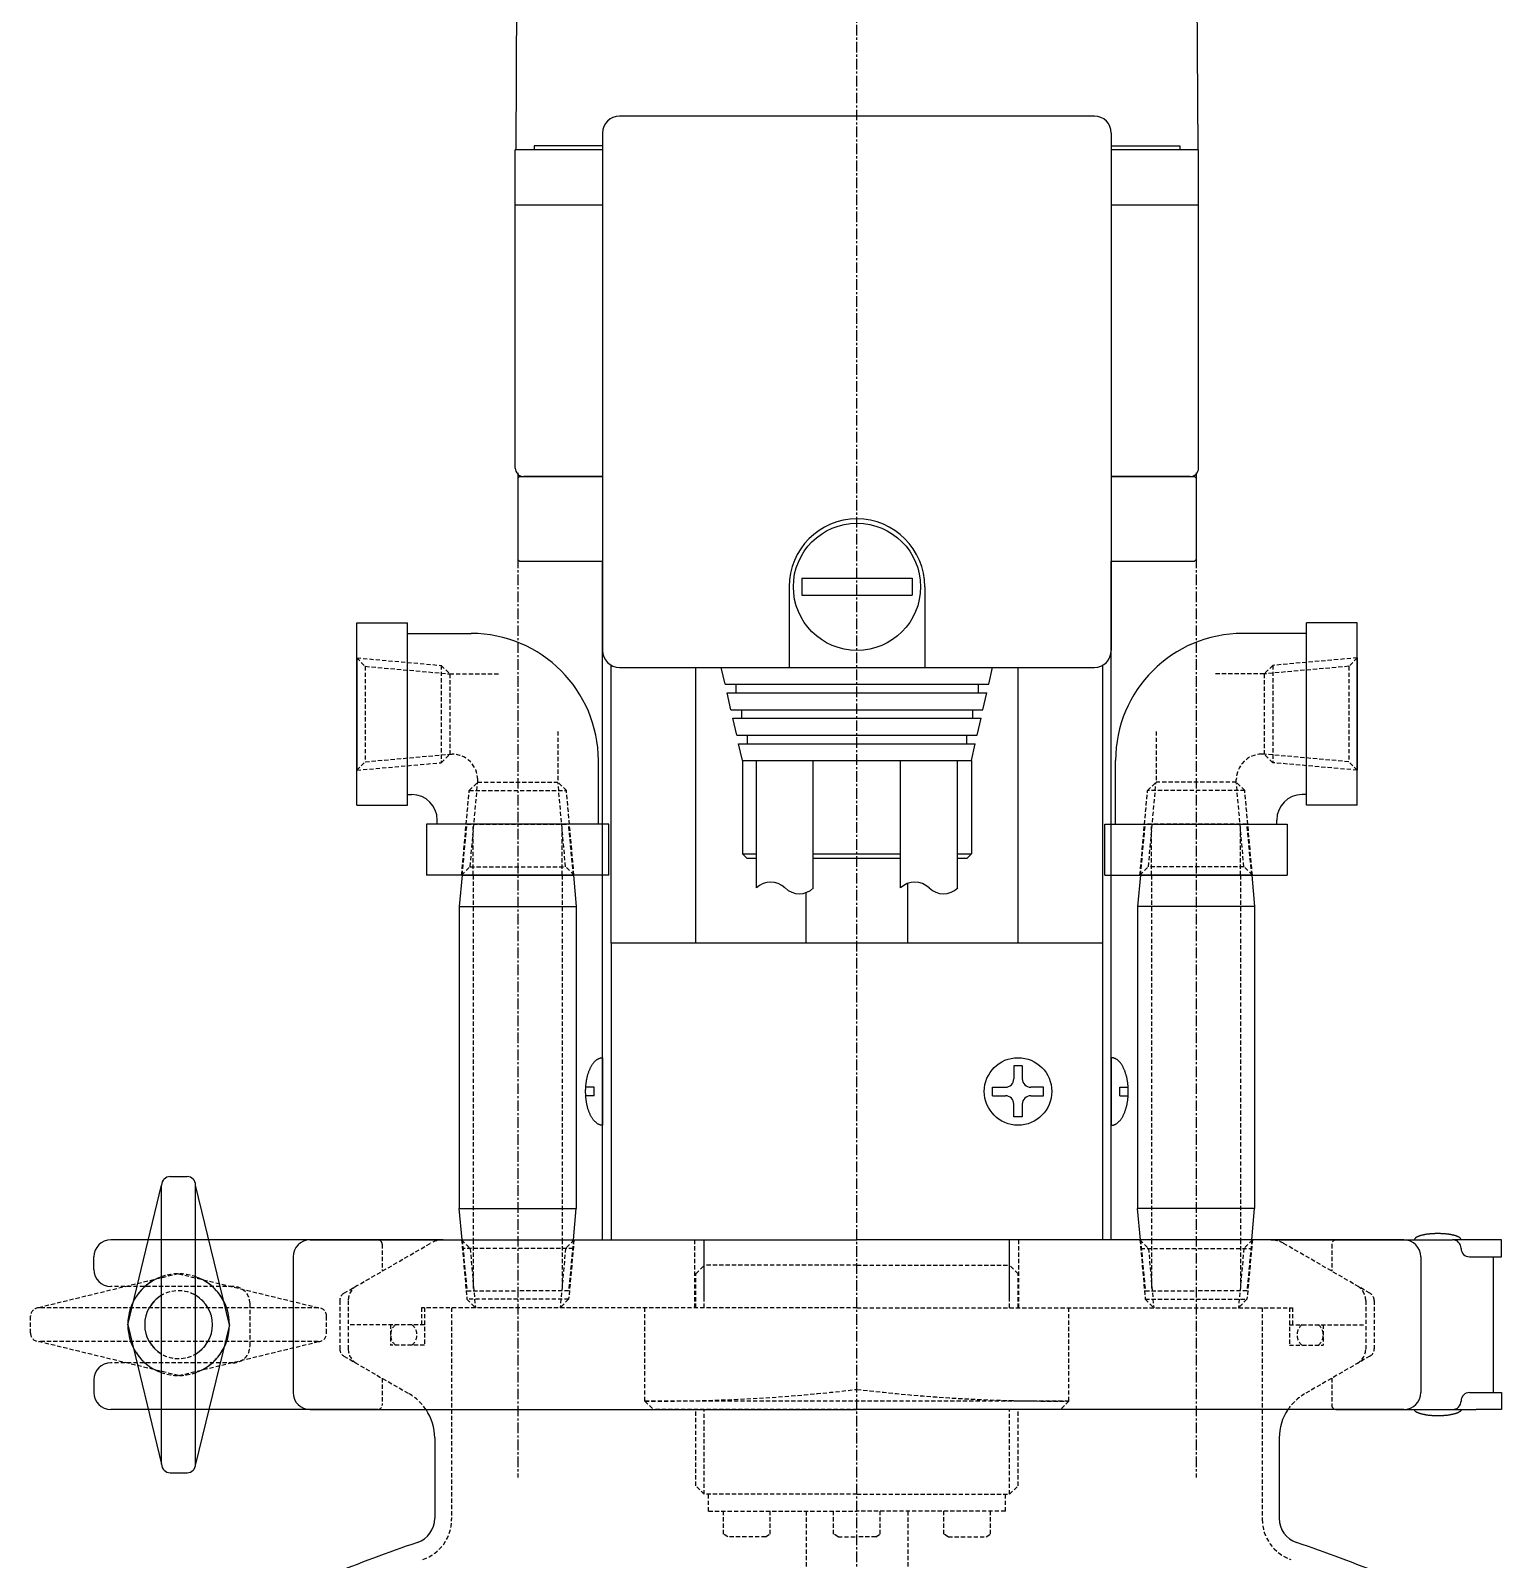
# Model space of a CAD drawing. Extents: x 248 to 1051, y -44 to 964.
# Drawn here: x 669 to 842.5, y 400.8 to 581.1 of the extents above; entities that cross this region are included whole.
import ezdxf

# ---------------------------------------------------------------- set-up
doc = ezdxf.new("R2010")
doc.units = 0
doc.linetypes.add('CENTER', pattern=[2, 1.25, -0.25, 0.25, -0.25])
doc.linetypes.add('DASHED', pattern=[0.75, 0.5, -0.25])
doc.layers.get('0').update_dxf_attribs({"linetype": 'CONTINUOUS'})
doc.layers.add('CENTER', color=1, linetype='CENTER')

msp = doc.modelspace()

# ---------------------------------------------------------------- linework, layer by layer
at = {"color": 7, "linetype": 'CONTINUOUS'}
for p, q in [((726.3, 567.02), (726.7, 638.52)), ((806.3, 638.52), (806.7, 567.02)), ((794.5, 571.02), (738.5, 571.02)), ((736.5, 569.02), (736.5, 508.02)), ((796.5, 569.02), (796.5, 508.02)), ((726.2, 529.52), (726.2, 567.02)), ((736.5, 567.02), (726.2, 567.02)), ((736.5, 567.52), (728.42, 567.52)), ((728.42, 567.52), (728.42, 567.02)), ((796.5, 567.52), (804.58, 567.52)), ((806.8, 567.02), (796.5, 567.02)), ((804.58, 567.52), (804.58, 567.02)), ((806.8, 529.52), (806.8, 567.02)), ((736.5, 560.52), (726.2, 560.52)), ((806.8, 560.52), (796.5, 560.52)), ((726.5, 528.32), (726.7, 528.52)), ((726.5, 528.32), (726.5, 518.72)), ((726.7, 528.52), (736.5, 528.52)), ((736.5, 528.52), (727.2, 528.52)), ((796.5, 528.52), (806.3, 528.52)), ((805.8, 528.52), (796.5, 528.52)), ((806.3, 528.52), (806.5, 528.32)), ((806.5, 528.32), (806.5, 518.72)), ((726.5, 518.72), (726.7, 518.52)), ((726.7, 518.52), (736.5, 518.52)), ((736.5, 438.52), (736.5, 518.52)), ((796.5, 438.52), (796.5, 518.52)), ((796.5, 518.52), (806.3, 518.52)), ((806.5, 518.72), (806.3, 518.52)), ((760, 516.52), (773, 516.52)), ((760, 516.52), (760, 514.52)), ((773, 516.52), (773, 514.52)), ((758.5, 515.52), (758.5, 506.02)), ((760, 514.52), (773, 514.52)), ((774.5, 515.52), (774.5, 506.02)), ((707.5, 511.27), (713.5, 511.27)), ((707.5, 489.77), (707.5, 511.27)), ((713.5, 489.77), (713.5, 511.27)), ((819.5, 489.77), (819.5, 511.27)), ((825.5, 511.27), (819.5, 511.27)), ((825.5, 489.77), (825.5, 511.27)), ((713.5, 510.02), (721, 510.02)), ((819.5, 510.02), (812, 510.02)), ((707.5, 507.14), (707.5, 493.89)), ((825.5, 507.14), (825.5, 493.89)), ((737.5, 473.52), (737.5, 506.28)), ((738.5, 506.02), (794.5, 506.02)), ((747.5, 473.52), (747.5, 506.02)), ((750.96, 504.02), (750.5, 506.02)), ((782.05, 504.02), (782.5, 506.02)), ((785.5, 473.52), (785.5, 506.02)), ((795.5, 473.52), (795.5, 506.28)), ((750.96, 504.02), (782.05, 504.02)), ((751.18, 503.02), (781.82, 503.02)), ((751.64, 501.02), (751.18, 503.02)), ((752.21, 504.02), (752.21, 503.02)), ((780.79, 504.02), (780.79, 503.02)), ((781.36, 501.02), (781.82, 503.02)), ((751.64, 501.02), (781.36, 501.02)), ((751.86, 500.02), (781.14, 500.02)), ((752.32, 498.02), (751.86, 500.02)), ((752.89, 501.02), (752.89, 500.02)), ((780.11, 501.02), (780.11, 500.02)), ((780.68, 498.02), (781.14, 500.02)), ((752.32, 498.02), (780.68, 498.02)), ((753.57, 498.02), (753.57, 497.02)), ((779.43, 498.02), (779.43, 497.02)), ((752.55, 497.02), (780.46, 497.02)), ((753, 495.02), (752.55, 497.02)), ((780, 495.02), (780.46, 497.02)), ((736, 487.52), (736, 495.02)), ((753, 495.02), (780, 495.02)), ((753, 495.02), (753, 484.02)), ((754.65, 480.02), (754.65, 495.02)), ((761.35, 479.99), (761.35, 495.02)), ((771.65, 480.02), (771.65, 495.02)), ((778.35, 479.99), (778.35, 495.02)), ((780, 495.02), (780, 484.02)), ((797, 487.52), (797, 495.02)), ((713.5, 491.02), (714, 491.02)), ((819.5, 491.02), (819, 491.02)), ((707.5, 489.77), (713.5, 489.77)), ((825.5, 489.77), (819.5, 489.77)), ((737.25, 487.52), (715.75, 487.52)), ((715.75, 487.52), (715.75, 481.52)), ((717, 487.52), (717, 488.02)), ((737.25, 481.52), (737.25, 487.52)), ((795.75, 487.52), (817.25, 487.52)), ((795.75, 481.52), (795.75, 487.52)), ((816, 487.52), (816, 488.02)), ((817.25, 487.52), (817.25, 481.52)), ((753.5, 483.52), (753, 484.02)), ((753, 484.02), (754.65, 484.02)), ((753.5, 483.52), (754.65, 483.52)), ((761.35, 484.02), (771.65, 484.02)), ((761.35, 483.52), (771.65, 483.52)), ((778.35, 484.02), (780, 484.02)), ((778.35, 483.52), (779.5, 483.52)), ((780, 484.02), (779.5, 483.52)), ((737.25, 481.52), (715.75, 481.52)), ((719.94, 481.52), (719.6, 477.82)), ((719.88, 481.52), (733.13, 481.52)), ((719.94, 481.52), (733.06, 481.52)), ((733.06, 481.52), (733.4, 477.82)), ((795.75, 481.52), (817.25, 481.52)), ((799.94, 481.52), (799.6, 477.82)), ((813.13, 481.52), (799.88, 481.52)), ((813.06, 481.52), (799.94, 481.52)), ((813.06, 481.52), (813.4, 477.82)), ((772.5, 473.52), (772.5, 480.55)), ((719.6, 477.82), (733.4, 477.82)), ((719.6, 477.82), (719.6, 442.22)), ((733.4, 477.82), (733.4, 442.22)), ((760.5, 473.52), (760.5, 479.47)), ((813.4, 477.82), (799.6, 477.82)), ((799.6, 477.82), (799.6, 442.22)), ((813.4, 477.82), (813.4, 442.22)), ((737.5, 473.52), (737.5, 438.52)), ((795.5, 473.52), (737.5, 473.52)), ((795.5, 438.52), (795.5, 473.52)), ((736.5, 460), (736.5, 452.03)), ((796.5, 460), (796.5, 452.03)), ((786, 459.02), (785, 459.02)), ((785, 459.02), (785, 457.52)), ((786, 459.02), (786, 457.52)), ((735.5, 456.52), (734.52, 456.52)), ((735.5, 455.52), (735.5, 456.52)), ((782.5, 455.52), (782.5, 456.52)), ((782.5, 456.52), (784, 456.52)), ((788.5, 456.52), (787, 456.52)), ((788.5, 455.52), (788.5, 456.52)), ((797.5, 456.52), (798.49, 456.52)), ((797.5, 455.52), (797.5, 456.52)), ((735.5, 455.52), (734.52, 455.52)), ((782.5, 455.52), (784, 455.52)), ((785, 453.02), (785, 454.52)), ((786, 454.52), (786, 453.02)), ((787, 455.52), (788.5, 455.52)), ((797.5, 455.52), (798.49, 455.52)), ((786, 453.02), (785, 453.02)), ((685.5, 445.98), (687.5, 445.98)), ((680.5, 428.52), (684.5, 444.98)), ((684.5, 412.06), (684.5, 444.98)), ((688.5, 412.06), (688.5, 444.98)), ((692.5, 428.52), (688.5, 444.98)), ((719.6, 442.22), (733.4, 442.22)), ((719.94, 438.52), (719.6, 442.22)), ((733.06, 438.52), (733.4, 442.22)), ((799.94, 438.52), (799.6, 442.22)), ((813.4, 442.22), (799.6, 442.22)), ((813.06, 438.52), (813.4, 442.22)), ((702, 438.52), (678.5, 438.52)), ((710, 438.52), (702, 438.52)), ((702, 438.52), (766.5, 438.52)), ((717.7, 438.52), (710, 438.52)), ((719.94, 438.52), (733.06, 438.52)), ((831, 438.52), (766.5, 438.52)), ((813.06, 438.52), (799.94, 438.52)), ((815.3, 438.52), (823, 438.52)), ((823, 438.52), (831, 438.52)), ((831, 438.52), (836.75, 438.52)), ((842.51, 438.52), (836.75, 438.52)), ((842.51, 436.52), (842.51, 438.52)), ((676.5, 435.02), (676.5, 436.52)), ((700, 436.52), (700, 420.52)), ((833, 436.52), (833, 420.52)), ((837.75, 437.52), (837.75, 437.52)), ((838.75, 436.52), (841.54, 436.52)), ((841.54, 436.52), (841.54, 420.52)), ((841.54, 436.52), (842.51, 436.52)), ((680.5, 428.52), (684.5, 412.06)), ((692.5, 428.52), (688.5, 412.06)), ((676.5, 422.02), (676.5, 420.52)), ((838.75, 420.52), (841.54, 420.52)), ((841.54, 420.52), (842.51, 420.52)), ((842.51, 420.52), (842.51, 418.52)), ((702, 418.52), (678.5, 418.52)), ((702, 418.52), (766.5, 418.52)), ((710, 418.52), (702, 418.52)), ((710, 418.52), (716.23, 418.52)), ((831, 418.52), (766.5, 418.52)), ((823, 418.52), (816.78, 418.52)), ((823, 418.52), (831, 418.52)), ((831, 418.52), (839.54, 418.52)), ((837.75, 419.52), (837.75, 419.52)), ((842.51, 418.52), (839.54, 418.52)), ((716.7, 415.16), (716.7, 405.69)), ((816.3, 415.16), (816.3, 405.69)), ((685.5, 411.06), (687.5, 411.06))]:
    msp.add_line(p, q, dxfattribs=at)
at = {"color": 3, "linetype": 'DASHED'}
for p, q in [((707.5, 507.14), (717.47, 506.25)), ((707.5, 507.14), (708.5, 506.14)), ((825.5, 507.14), (815.53, 506.25)), ((825.5, 507.14), (824.5, 506.14)), ((708.5, 506.14), (708.5, 494.89)), ((708.5, 506.14), (718.47, 505.25)), ((717.47, 506.25), (718.47, 505.25)), ((717.47, 506.25), (717.47, 494.78)), ((718.47, 505.25), (724.45, 505.25)), ((718.47, 505.25), (718.47, 495.78)), ((814.53, 505.25), (808.55, 505.25)), ((815.53, 506.25), (814.53, 505.25)), ((824.5, 506.14), (814.53, 505.25)), ((814.53, 505.25), (814.53, 495.78)), ((815.53, 506.25), (815.53, 494.78)), ((824.5, 506.14), (824.5, 494.89)), ((731.24, 498.47), (731.24, 492.49)), ((801.77, 498.47), (801.77, 492.49)), ((708.5, 494.89), (718.47, 495.78)), ((717.47, 494.78), (718.47, 495.78)), ((718.47, 495.78), (718.77, 495.78)), ((814.53, 495.78), (814.24, 495.78)), ((824.5, 494.89), (814.53, 495.78)), ((815.53, 494.78), (814.53, 495.78)), ((707.5, 493.89), (708.5, 494.89)), ((707.5, 493.89), (717.47, 494.78)), ((825.5, 493.89), (815.53, 494.78)), ((825.5, 493.89), (824.5, 494.89)), ((720.77, 491.49), (721.77, 492.49)), ((720.88, 482.52), (721.77, 492.49)), ((721.77, 492.49), (721.77, 492.78)), ((721.77, 492.49), (731.24, 492.49)), ((732.13, 482.52), (731.24, 492.49)), ((732.24, 491.49), (731.24, 492.49)), ((800.77, 491.49), (801.77, 492.49)), ((800.88, 482.52), (801.77, 492.49)), ((811.24, 492.49), (801.77, 492.49)), ((811.24, 492.49), (811.24, 492.78)), ((812.13, 482.52), (811.24, 492.49)), ((812.24, 491.49), (811.24, 492.49)), ((719.88, 481.52), (720.77, 491.49)), ((720.77, 491.49), (732.24, 491.49)), ((733.13, 481.52), (732.24, 491.49)), ((799.88, 481.52), (800.77, 491.49)), ((812.24, 491.49), (800.77, 491.49)), ((813.13, 481.52), (812.24, 491.49)), ((719.94, 481.52), (720.5, 487.52)), ((720.5, 487.52), (732.5, 487.52)), ((721.25, 481.52), (721.25, 487.52)), ((731.75, 481.52), (731.75, 487.52)), ((733.06, 481.52), (732.5, 487.52)), ((799.94, 481.52), (800.5, 487.52)), ((812.5, 487.52), (800.5, 487.52)), ((801.25, 481.52), (801.25, 487.52)), ((811.75, 481.52), (811.75, 487.52)), ((813.06, 481.52), (812.5, 487.52)), ((719.88, 481.52), (720.88, 482.52)), ((720.88, 482.52), (732.13, 482.52)), ((721.25, 481.52), (721.25, 438.52)), ((731.75, 481.52), (731.75, 438.52)), ((733.13, 481.52), (732.13, 482.52)), ((799.88, 481.52), (800.88, 482.52)), ((812.13, 482.52), (800.88, 482.52)), ((801.25, 481.52), (801.25, 438.52)), ((811.75, 481.52), (811.75, 438.52)), ((813.13, 481.52), (812.13, 482.52)), ((706, 432.23), (716.2, 438.11)), ((710.5, 438.02), (710.5, 434.83)), ((719.88, 438.52), (720.88, 437.52)), ((719.88, 438.52), (720.5, 431.52)), ((719.94, 438.52), (720.5, 432.52)), ((721.25, 438.52), (721.25, 432.52)), ((731.75, 438.52), (731.75, 432.52)), ((733.13, 438.52), (732.13, 437.52)), ((733.13, 438.52), (732.5, 431.52)), ((733.06, 438.52), (732.5, 432.52)), ((747.4, 430.52), (747.4, 438.52)), ((748.5, 430.52), (748.5, 438.52)), ((748.5, 431.52), (748.5, 438.52)), ((784.5, 431.52), (784.5, 438.52)), ((784.5, 430.52), (784.5, 438.52)), ((785.6, 430.52), (785.6, 438.52)), ((799.88, 438.52), (800.5, 431.52)), ((799.88, 438.52), (800.88, 437.52)), ((799.94, 438.52), (800.5, 432.52)), ((801.25, 438.52), (801.25, 432.52)), ((811.75, 438.52), (811.75, 432.52)), ((813.13, 438.52), (812.13, 437.52)), ((813.06, 438.52), (812.5, 432.52)), ((813.13, 438.52), (812.5, 431.52)), ((827, 432.23), (816.8, 438.11)), ((822.5, 438.02), (822.5, 434.83)), ((733.04, 437.52), (719.96, 437.52)), ((720.88, 437.52), (721.5, 430.52)), ((732.13, 437.52), (731.5, 430.52)), ((799.96, 437.52), (813.04, 437.52)), ((800.88, 437.52), (801.5, 430.52)), ((812.13, 437.52), (811.5, 430.52)), ((686.5, 434.52), (670.04, 430.52)), ((686.5, 434.52), (702.96, 430.52)), ((747.5, 434.52), (748.5, 435.52)), ((747.5, 430.52), (747.5, 434.52)), ((766.5, 435.52), (748.5, 435.52)), ((766.5, 435.52), (784.5, 435.52)), ((785.5, 434.52), (784.5, 435.52)), ((785.5, 430.52), (785.5, 434.52)), ((692.92, 433.02), (678.5, 433.02)), ((694.92, 426.02), (694.92, 431.02)), ((705.5, 431.36), (705.5, 425.67)), ((706.5, 431.36), (706.5, 425.67)), ((720.5, 432.52), (726.5, 432.52)), ((720.5, 431.52), (721.5, 430.52)), ((732.5, 431.52), (720.5, 431.52)), ((732.5, 432.52), (726.5, 432.52)), ((732.5, 431.52), (731.5, 430.52)), ((800.5, 432.52), (806.5, 432.52)), ((800.5, 431.52), (801.5, 430.52)), ((800.5, 431.52), (812.5, 431.52)), ((812.5, 432.52), (806.5, 432.52)), ((812.5, 431.52), (811.5, 430.52)), ((826.5, 431.36), (826.5, 425.67)), ((827.5, 431.36), (827.5, 425.67)), ((669.04, 427.52), (669.04, 429.52)), ((702.96, 430.52), (670.04, 430.52)), ((703.96, 427.52), (703.96, 429.52)), ((715.15, 430.52), (715.15, 428.52)), ((766.5, 430.52), (715.15, 430.52)), ((715.5, 430.52), (715.5, 426.12)), ((718.7, 430.52), (718.7, 405.57)), ((741.5, 419.52), (741.5, 430.52)), ((766.5, 430.52), (817.85, 430.52)), ((791.5, 419.52), (791.5, 430.52)), ((814.3, 430.52), (814.3, 405.57)), ((817.5, 430.52), (817.5, 426.12)), ((817.85, 430.52), (817.85, 428.52)), ((715.5, 428.52), (706.5, 428.52)), ((711.5, 428.52), (711.5, 426.12)), ((817.5, 428.52), (826.5, 428.52)), ((821.5, 428.52), (821.5, 426.12)), ((702.96, 426.52), (670.04, 426.52)), ((686.5, 422.52), (670.04, 426.52)), ((686.5, 422.52), (702.96, 426.52)), ((715.5, 426.12), (711.5, 426.12)), ((817.5, 426.12), (821.5, 426.12)), ((692.92, 424.02), (678.5, 424.02)), ((706, 424.81), (713.7, 420.36)), ((827, 424.81), (819.3, 420.36)), ((710.5, 422.21), (710.5, 419.02)), ((822.5, 422.21), (822.5, 419.02)), ((791.5, 419.52), (741.5, 419.52)), ((741.5, 419.52), (742.5, 418.52)), ((790.5, 418.52), (742.5, 418.52)), ((747.5, 409.52), (747.5, 418.52)), ((748.5, 408.52), (748.5, 418.52)), ((784.5, 408.52), (784.5, 418.52)), ((785.5, 409.52), (785.5, 418.52)), ((791.5, 419.52), (790.5, 418.52)), ((748.5, 408.52), (747.5, 409.52)), ((748.5, 408.52), (747.5, 409.52)), ((784.5, 408.52), (785.5, 409.52)), ((784.5, 408.52), (785.5, 409.52)), ((766.5, 408.52), (748.5, 408.52)), ((749, 406.52), (749, 408.52)), ((766.5, 408.52), (784.5, 408.52)), ((784, 406.52), (784, 408.52)), ((749, 406.52), (766.5, 406.52)), ((750.75, 403.82), (750.75, 406.52)), ((756.25, 403.82), (756.25, 406.52)), ((760.5, 406.52), (760.5, 287.52)), ((763.75, 403.82), (763.75, 406.52)), ((784, 406.52), (766.5, 406.52)), ((769.25, 403.82), (769.25, 406.52)), ((772.5, 406.52), (772.5, 287.52)), ((776.75, 403.82), (776.75, 406.52)), ((782.25, 403.82), (782.25, 406.52)), ((751.27, 403.52), (750.75, 403.82)), ((755.73, 403.52), (756.25, 403.82)), ((764.27, 403.52), (763.75, 403.82)), ((768.73, 403.52), (769.25, 403.82)), ((777.27, 403.52), (776.75, 403.82)), ((781.73, 403.52), (782.25, 403.82)), ((755.73, 403.52), (751.27, 403.52)), ((764.27, 403.52), (766.5, 403.52)), ((768.73, 403.52), (766.5, 403.52)), ((777.27, 403.52), (781.73, 403.52))]:
    msp.add_line(p, q, dxfattribs=at)
at = {"color": 7, "linetype": 'CONTINUOUS'}
for points in [[(736.5, 452.03, 0), (736.45, 452.03, 0), (736.4, 452.04, 0), (736.35, 452.04, 0), (736.3, 452.05, 0), (736.26, 452.06, 0), (736.21, 452.08, 0), (736.16, 452.09, 0), (736.11, 452.11, 0), (736.06, 452.13, 0), (736.01, 452.15, 0), (735.97, 452.18, 0), (735.92, 452.2, 0), (735.87, 452.23, 0), (735.83, 452.27, 0), (735.78, 452.3, 0), (735.74, 452.34, 0), (735.69, 452.38, 0), (735.65, 452.42, 0), (735.6, 452.46, 0), (735.56, 452.5, 0), (735.51, 452.55, 0), (735.47, 452.6, 0), (735.43, 452.65, 0), (735.39, 452.7, 0), (735.35, 452.76, 0), (735.31, 452.82, 0), (735.27, 452.88, 0), (735.23, 452.94, 0), (735.2, 453, 0), (735.16, 453.06, 0), (735.12, 453.13, 0), (735.09, 453.2, 0), (735.05, 453.27, 0), (735.02, 453.34, 0), (734.99, 453.41, 0), (734.96, 453.49, 0), (734.92, 453.57, 0), (734.89, 453.64, 0), (734.87, 453.72, 0), (734.84, 453.8, 0), (734.81, 453.88, 0), (734.78, 453.97, 0), (734.76, 454.05, 0), (734.74, 454.14, 0), (734.71, 454.23, 0), (734.69, 454.31, 0), (734.67, 454.4, 0), (734.65, 454.49, 0), (734.63, 454.58, 0), (734.62, 454.67, 0), (734.6, 454.77, 0), (734.59, 454.86, 0), (734.57, 454.95, 0), (734.56, 455.05, 0), (734.55, 455.14, 0), (734.54, 455.24, 0), (734.53, 455.33, 0), (734.52, 455.43, 0), (734.52, 455.53, 0), (734.51, 455.63, 0), (734.51, 455.72, 0), (734.5, 455.82, 0), (734.5, 455.92, 0), (734.5, 456.02, 0), (734.5, 456.11, 0), (734.5, 456.21, 0), (734.51, 456.31, 0), (734.51, 456.41, 0), (734.52, 456.5, 0), (734.52, 456.6, 0), (734.53, 456.7, 0), (734.54, 456.79, 0), (734.55, 456.89, 0), (734.56, 456.98, 0), (734.57, 457.08, 0), (734.59, 457.17, 0), (734.6, 457.27, 0), (734.62, 457.36, 0), (734.63, 457.45, 0), (734.65, 457.54, 0), (734.67, 457.63, 0), (734.69, 457.72, 0), (734.71, 457.81, 0), (734.74, 457.89, 0), (734.76, 457.98, 0), (734.78, 458.06, 0), (734.81, 458.15, 0), (734.84, 458.23, 0), (734.87, 458.31, 0), (734.89, 458.39, 0), (734.92, 458.47, 0), (734.96, 458.54, 0), (734.99, 458.62, 0), (735.02, 458.69, 0), (735.05, 458.76, 0), (735.09, 458.83, 0), (735.12, 458.9, 0), (735.16, 458.97, 0), (735.2, 459.03, 0), (735.23, 459.1, 0), (735.27, 459.16, 0), (735.31, 459.22, 0), (735.35, 459.27, 0), (735.39, 459.33, 0), (735.43, 459.38, 0), (735.47, 459.43, 0), (735.51, 459.48, 0), (735.56, 459.53, 0), (735.6, 459.57, 0), (735.65, 459.62, 0), (735.69, 459.66, 0), (735.74, 459.7, 0), (735.78, 459.73, 0), (735.83, 459.77, 0), (735.87, 459.8, 0), (735.92, 459.83, 0), (735.97, 459.86, 0), (736.01, 459.88, 0), (736.06, 459.9, 0), (736.11, 459.92, 0), (736.16, 459.94, 0), (736.21, 459.96, 0), (736.26, 459.97, 0), (736.3, 459.98, 0), (736.35, 459.99, 0), (736.4, 460, 0), (736.45, 460, 0), (736.5, 460, 0)], [(796.5, 452.03, 0), (796.55, 452.03, 0), (796.6, 452.04, 0), (796.65, 452.04, 0), (796.7, 452.05, 0), (796.75, 452.06, 0), (796.79, 452.08, 0), (796.84, 452.09, 0), (796.89, 452.11, 0), (796.94, 452.13, 0), (796.99, 452.15, 0), (797.03, 452.18, 0), (797.08, 452.2, 0), (797.13, 452.23, 0), (797.17, 452.27, 0), (797.22, 452.3, 0), (797.27, 452.34, 0), (797.31, 452.38, 0), (797.36, 452.42, 0), (797.4, 452.46, 0), (797.44, 452.5, 0), (797.49, 452.55, 0), (797.53, 452.6, 0), (797.57, 452.65, 0), (797.61, 452.7, 0), (797.65, 452.76, 0), (797.69, 452.82, 0), (797.73, 452.88, 0), (797.77, 452.94, 0), (797.81, 453, 0), (797.84, 453.06, 0), (797.88, 453.13, 0), (797.91, 453.2, 0), (797.95, 453.27, 0), (797.98, 453.34, 0), (798.01, 453.41, 0), (798.05, 453.49, 0), (798.08, 453.57, 0), (798.11, 453.64, 0), (798.14, 453.72, 0), (798.16, 453.8, 0), (798.19, 453.88, 0), (798.22, 453.97, 0), (798.24, 454.05, 0), (798.26, 454.14, 0), (798.29, 454.23, 0), (798.31, 454.31, 0), (798.33, 454.4, 0), (798.35, 454.49, 0), (798.37, 454.58, 0), (798.38, 454.67, 0), (798.4, 454.77, 0), (798.41, 454.86, 0), (798.43, 454.95, 0), (798.44, 455.05, 0), (798.45, 455.14, 0), (798.46, 455.24, 0), (798.47, 455.33, 0), (798.48, 455.43, 0), (798.49, 455.53, 0), (798.49, 455.63, 0), (798.5, 455.72, 0), (798.5, 455.82, 0), (798.5, 455.92, 0), (798.5, 456.02, 0), (798.5, 456.11, 0), (798.5, 456.21, 0), (798.5, 456.31, 0), (798.49, 456.41, 0), (798.49, 456.5, 0), (798.48, 456.6, 0), (798.47, 456.7, 0), (798.46, 456.79, 0), (798.45, 456.89, 0), (798.44, 456.98, 0), (798.43, 457.08, 0), (798.41, 457.17, 0), (798.4, 457.27, 0), (798.38, 457.36, 0), (798.37, 457.45, 0), (798.35, 457.54, 0), (798.33, 457.63, 0), (798.31, 457.72, 0), (798.29, 457.81, 0), (798.26, 457.89, 0), (798.24, 457.98, 0), (798.22, 458.06, 0), (798.19, 458.15, 0), (798.16, 458.23, 0), (798.14, 458.31, 0), (798.11, 458.39, 0), (798.08, 458.47, 0), (798.05, 458.54, 0), (798.01, 458.62, 0), (797.98, 458.69, 0), (797.95, 458.76, 0), (797.91, 458.83, 0), (797.88, 458.9, 0), (797.84, 458.97, 0), (797.81, 459.03, 0), (797.77, 459.1, 0), (797.73, 459.16, 0), (797.69, 459.22, 0), (797.65, 459.27, 0), (797.61, 459.33, 0), (797.57, 459.38, 0), (797.53, 459.43, 0), (797.49, 459.48, 0), (797.44, 459.53, 0), (797.4, 459.57, 0), (797.36, 459.62, 0), (797.31, 459.66, 0), (797.27, 459.7, 0), (797.22, 459.73, 0), (797.17, 459.77, 0), (797.13, 459.8, 0), (797.08, 459.83, 0), (797.03, 459.86, 0), (796.99, 459.88, 0), (796.94, 459.9, 0), (796.89, 459.92, 0), (796.84, 459.94, 0), (796.79, 459.96, 0), (796.75, 459.97, 0), (796.7, 459.98, 0), (796.65, 459.99, 0), (796.6, 460, 0), (796.55, 460, 0), (796.5, 460, 0)], [(837.75, 438.52, 0), (837.75, 438.54, 0), (837.75, 438.55, 0), (837.74, 438.57, 0), (837.74, 438.59, 0), (837.73, 438.61, 0), (837.72, 438.63, 0), (837.71, 438.64, 0), (837.7, 438.66, 0), (837.68, 438.68, 0), (837.67, 438.7, 0), (837.65, 438.72, 0), (837.63, 438.73, 0), (837.61, 438.75, 0), (837.59, 438.77, 0), (837.57, 438.79, 0), (837.54, 438.8, 0), (837.51, 438.82, 0), (837.49, 438.84, 0), (837.46, 438.85, 0), (837.43, 438.87, 0), (837.39, 438.88, 0), (837.36, 438.9, 0), (837.32, 438.92, 0), (837.29, 438.93, 0), (837.25, 438.95, 0), (837.21, 438.96, 0), (837.17, 438.98, 0), (837.13, 438.99, 0), (837.08, 439, 0), (837.04, 439.02, 0), (836.99, 439.03, 0), (836.95, 439.05, 0), (836.9, 439.06, 0), (836.85, 439.07, 0), (836.8, 439.08, 0), (836.75, 439.09, 0), (836.69, 439.11, 0), (836.64, 439.12, 0), (836.58, 439.13, 0), (836.53, 439.14, 0), (836.47, 439.15, 0), (836.41, 439.16, 0), (836.36, 439.17, 0), (836.3, 439.18, 0), (836.24, 439.18, 0), (836.18, 439.19, 0), (836.12, 439.2, 0), (836.05, 439.21, 0), (835.99, 439.21, 0), (835.93, 439.22, 0), (835.86, 439.23, 0), (835.8, 439.23, 0), (835.73, 439.24, 0), (835.67, 439.24, 0), (835.6, 439.25, 0), (835.54, 439.25, 0), (835.47, 439.25, 0), (835.4, 439.25, 0), (835.34, 439.26, 0), (835.27, 439.26, 0), (835.2, 439.26, 0), (835.14, 439.26, 0), (835.07, 439.26, 0), (835, 439.26, 0), (834.93, 439.26, 0), (834.87, 439.26, 0), (834.8, 439.26, 0), (834.73, 439.26, 0), (834.66, 439.26, 0), (834.6, 439.25, 0), (834.53, 439.25, 0), (834.46, 439.25, 0), (834.4, 439.25, 0), (834.33, 439.24, 0), (834.27, 439.24, 0), (834.2, 439.23, 0), (834.14, 439.23, 0), (834.07, 439.22, 0), (834.01, 439.21, 0), (833.95, 439.21, 0), (833.89, 439.2, 0), (833.83, 439.19, 0), (833.76, 439.18, 0), (833.71, 439.18, 0), (833.64, 439.17, 0), (833.59, 439.16, 0), (833.53, 439.15, 0), (833.47, 439.14, 0), (833.42, 439.13, 0), (833.36, 439.12, 0), (833.31, 439.11, 0), (833.26, 439.09, 0), (833.21, 439.08, 0), (833.15, 439.07, 0), (833.11, 439.06, 0), (833.06, 439.05, 0), (833.01, 439.03, 0), (832.96, 439.02, 0), (832.92, 439, 0), (832.88, 438.99, 0), (832.83, 438.98, 0), (832.79, 438.96, 0), (832.75, 438.95, 0), (832.71, 438.93, 0), (832.68, 438.92, 0), (832.64, 438.9, 0), (832.61, 438.88, 0), (832.58, 438.87, 0), (832.54, 438.85, 0), (832.51, 438.84, 0), (832.49, 438.82, 0), (832.46, 438.8, 0), (832.43, 438.79, 0), (832.41, 438.77, 0), (832.39, 438.75, 0), (832.37, 438.73, 0), (832.35, 438.72, 0), (832.33, 438.7, 0), (832.32, 438.68, 0), (832.3, 438.66, 0), (832.29, 438.64, 0), (832.28, 438.63, 0), (832.27, 438.61, 0), (832.26, 438.59, 0), (832.26, 438.57, 0), (832.25, 438.55, 0), (832.25, 438.54, 0), (832.25, 438.52, 0)], [(837.75, 418.52, 0), (837.75, 418.5, 0), (837.75, 418.48, 0), (837.74, 418.46, 0), (837.74, 418.44, 0), (837.73, 418.43, 0), (837.72, 418.41, 0), (837.71, 418.39, 0), (837.7, 418.37, 0), (837.68, 418.35, 0), (837.67, 418.33, 0), (837.65, 418.32, 0), (837.63, 418.3, 0), (837.61, 418.28, 0), (837.59, 418.26, 0), (837.57, 418.25, 0), (837.54, 418.23, 0), (837.51, 418.21, 0), (837.49, 418.2, 0), (837.46, 418.18, 0), (837.43, 418.16, 0), (837.39, 418.15, 0), (837.36, 418.13, 0), (837.32, 418.12, 0), (837.29, 418.1, 0), (837.25, 418.09, 0), (837.21, 418.07, 0), (837.17, 418.06, 0), (837.13, 418.04, 0), (837.08, 418.03, 0), (837.04, 418.01, 0), (836.99, 418, 0), (836.95, 417.99, 0), (836.9, 417.98, 0), (836.85, 417.96, 0), (836.8, 417.95, 0), (836.75, 417.94, 0), (836.69, 417.93, 0), (836.64, 417.92, 0), (836.58, 417.91, 0), (836.53, 417.9, 0), (836.47, 417.89, 0), (836.41, 417.88, 0), (836.36, 417.87, 0), (836.3, 417.86, 0), (836.24, 417.85, 0), (836.18, 417.84, 0), (836.12, 417.83, 0), (836.05, 417.83, 0), (835.99, 417.82, 0), (835.93, 417.81, 0), (835.86, 417.81, 0), (835.8, 417.8, 0), (835.73, 417.8, 0), (835.67, 417.79, 0), (835.6, 417.79, 0), (835.54, 417.78, 0), (835.47, 417.78, 0), (835.4, 417.78, 0), (835.34, 417.77, 0), (835.27, 417.77, 0), (835.2, 417.77, 0), (835.14, 417.77, 0), (835.07, 417.77, 0), (835, 417.77, 0), (834.93, 417.77, 0), (834.87, 417.77, 0), (834.8, 417.77, 0), (834.73, 417.77, 0), (834.66, 417.77, 0), (834.6, 417.78, 0), (834.53, 417.78, 0), (834.46, 417.78, 0), (834.4, 417.79, 0), (834.33, 417.79, 0), (834.27, 417.8, 0), (834.2, 417.8, 0), (834.14, 417.81, 0), (834.07, 417.81, 0), (834.01, 417.82, 0), (833.95, 417.83, 0), (833.89, 417.83, 0), (833.83, 417.84, 0), (833.76, 417.85, 0), (833.71, 417.86, 0), (833.64, 417.87, 0), (833.59, 417.88, 0), (833.53, 417.89, 0), (833.47, 417.9, 0), (833.42, 417.91, 0), (833.36, 417.92, 0), (833.31, 417.93, 0), (833.26, 417.94, 0), (833.21, 417.95, 0), (833.15, 417.96, 0), (833.11, 417.98, 0), (833.06, 417.99, 0), (833.01, 418, 0), (832.96, 418.01, 0), (832.92, 418.03, 0), (832.88, 418.04, 0), (832.83, 418.06, 0), (832.79, 418.07, 0), (832.75, 418.09, 0), (832.71, 418.1, 0), (832.68, 418.12, 0), (832.64, 418.13, 0), (832.61, 418.15, 0), (832.58, 418.16, 0), (832.54, 418.18, 0), (832.51, 418.2, 0), (832.49, 418.21, 0), (832.46, 418.23, 0), (832.43, 418.25, 0), (832.41, 418.26, 0), (832.39, 418.28, 0), (832.37, 418.3, 0), (832.35, 418.32, 0), (832.33, 418.33, 0), (832.32, 418.35, 0), (832.3, 418.37, 0), (832.29, 418.39, 0), (832.28, 418.41, 0), (832.27, 418.43, 0), (832.26, 418.44, 0), (832.26, 418.46, 0), (832.25, 418.48, 0), (832.25, 418.5, 0), (832.25, 418.52, 0)]]:
    msp.add_polyline3d(points, dxfattribs=at)
for centre, radius in [((766.5, 515.52), 7.5), ((785.5, 456.02), 3.98)]:
    msp.add_circle(centre, radius, dxfattribs=at)
for centre, radius, start, end in [((738.5, 569.02), 2, 90, 180), ((794.5, 569.02), 2, 0, 90), ((727.2, 529.52), 1, 180, 270), ((805.8, 529.52), 1, 270, 0), ((766.5, 515.52), 8, 0, 180), ((721, 495.02), 15, 0, 90), ((812, 495.02), 15, 90, 180), ((738.5, 508.02), 2, 180, 270), ((794.5, 508.02), 2, 270, 0), ((714, 488.02), 3, 0, 90), ((819, 488.02), 3, 90, 180), ((756.33, 478.29), 2.41, 45.6997, 134.3003), ((759.7, 481.74), 2.41, 225.6997, 314.3003), ((773.33, 478.29), 2.41, 45.6997, 134.3003), ((776.7, 481.74), 2.41, 225.6997, 314.3003), ((784, 457.52), 1, 270, 0), ((787, 457.52), 1, 180, 270), ((784, 454.52), 1, 0, 90), ((787, 454.52), 1, 90, 180), ((685.5, 444.98), 1, 90, 180), ((687.5, 444.98), 1, 0, 90), ((678.5, 436.52), 2, 90, 180), ((702, 436.52), 2, 90, 180), ((831, 436.52), 2, 0, 90), ((836.75, 437.52), 1, 0, 90), ((838.75, 437.52), 1, 180, 270), ((678.5, 435.02), 2, 180, 270), ((686.5, 428.52), 6, 109.4712, 250.5288), ((686.5, 428.52), 6, 289.4712, 70.5288), ((686.5, 428.52), 4, 120, 240), ((686.5, 428.52), 4, 300, 60), ((678.5, 422.02), 2, 90, 180), ((678.5, 420.52), 2, 180, 270), ((702, 420.52), 2, 180, 270), ((831, 420.52), 2, 270, 0), ((838.75, 419.52), 1, 90, 180), ((710.7, 415.16), 6, 0, 33.976), ((822.3, 415.16), 6, 146.024, 180), ((836.75, 419.52), 1, 270, 0), ((685.5, 412.06), 1, 180, 270), ((687.5, 412.06), 1, 270, 0), ((713.7, 405.69), 3, 288.6161, 0), ((819.3, 405.69), 3, 180, 251.3839), ((766.5, 248.94), 162.4, 108.6161, 116.3878), ((766.5, 248.94), 162.4, 63.6122, 71.3839)]:
    msp.add_arc(centre, radius, start, end, dxfattribs=at)
at = {"color": 3, "linetype": 'DASHED'}
for centre, radius, start, end in [((718.77, 492.78), 3, 0, 90), ((814.24, 492.78), 3, 90, 180), ((710, 438.02), 0.5, 0, 90), ((717.7, 435.52), 3, 90, 120), ((815.3, 435.52), 3, 60, 90), ((823, 438.02), 0.5, 90, 180), ((686.5, 428.52), 6, 19.4712, 160.5288), ((692.92, 431.02), 2, 0, 90), ((708.5, 431.36), 2, 120, 180), ((824.5, 431.36), 2, 0, 60), ((686.5, 428.52), 4, 30, 150), ((706.5, 431.36), 1, 120, 180), ((826.5, 431.36), 1, 0, 60), ((670.04, 429.52), 1, 90, 180), ((702.96, 429.52), 1, 0, 90), ((670.04, 427.52), 1, 180, 270), ((702.96, 427.52), 1, 270, 0), ((713.05, 427.32), 1.55, 129.268, 230.732), ((713.05, 427.32), 1.55, 309.268, 50.732), ((819.95, 427.32), 1.55, 129.268, 230.732), ((819.95, 427.32), 1.55, 309.268, 50.732), ((686.5, 428.52), 6, 199.4712, 340.5288), ((686.5, 428.52), 4, 210, 330), ((692.92, 426.02), 2, 270, 0), ((706.5, 425.67), 1, 180, 240), ((708.5, 425.67), 2, 180, 240), ((824.5, 425.67), 2, 300, 0), ((826.5, 425.67), 1, 300, 0), ((710.7, 415.16), 6, 33.976, 60), ((743.48, 611.64), 192.13, 269.4099, 276.8817), ((789.52, 611.64), 192.13, 263.1183, 270.5901), ((822.3, 415.16), 6, 120, 146.024), ((710, 419.02), 0.5, 270, 0), ((823, 419.02), 0.5, 180, 270), ((713.7, 405.57), 5, 288.8525, 360), ((819.3, 405.57), 5, 180, 251.1475)]:
    msp.add_arc(centre, radius, start, end, dxfattribs=at)
at = {"layer": 'CENTER', "color": 1, "linetype": 'CENTER'}
for p, q in [((766.5, 70.52), (766.5, 705.02)), ((726.5, 528.97), (726.5, 410.52)), ((806.5, 528.97), (806.5, 410.52))]:
    msp.add_line(p, q, dxfattribs=at)

doc.saveas('drawing.dxf')
